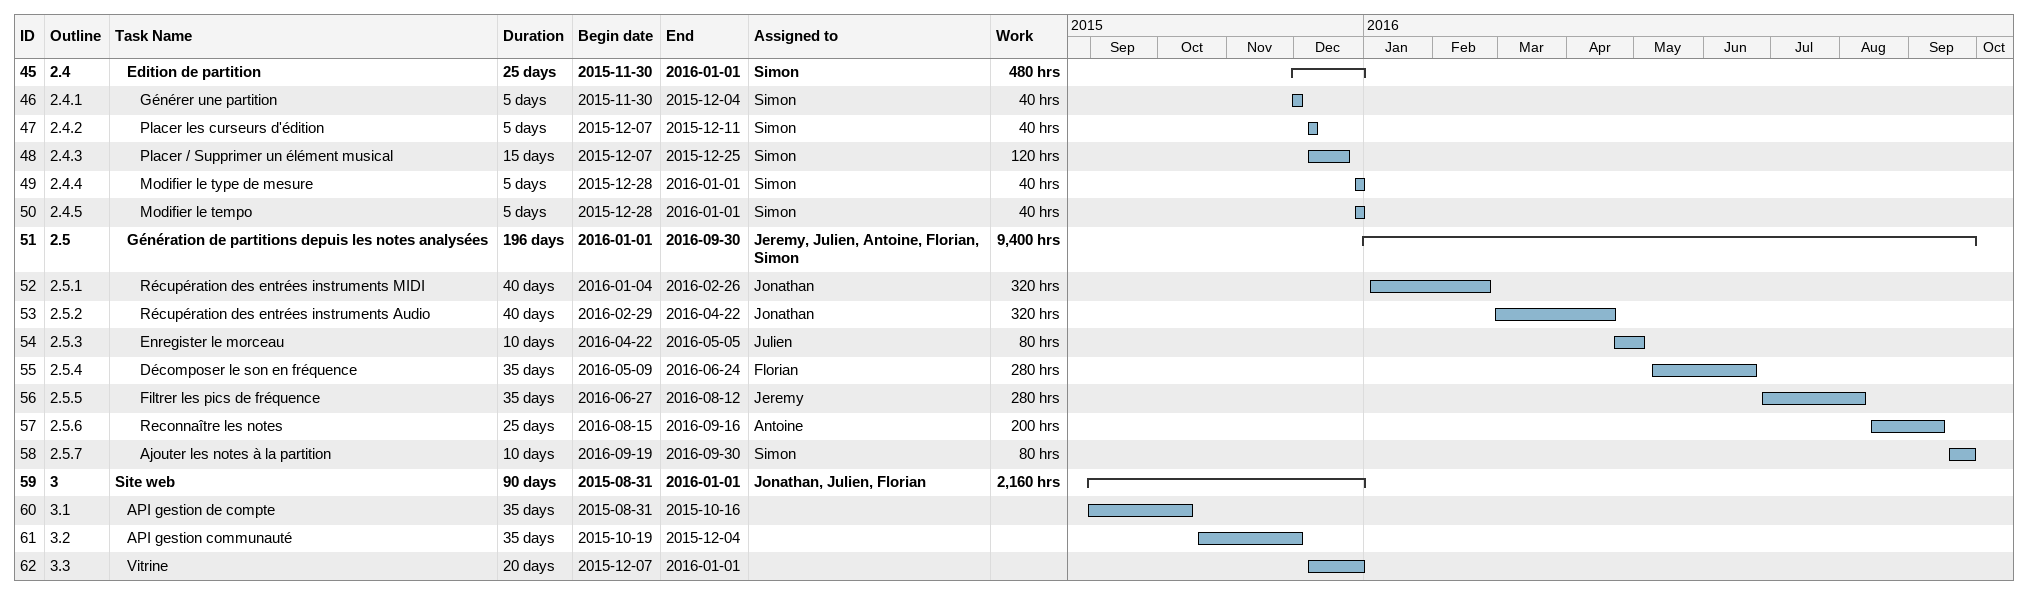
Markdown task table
| ID | WBS | Task | Duration | Start | Finish | Resources | Work (h) |
|---|---|---|---|---|---|---|---|
| 45 | 2.4 | **Edition de partition** | 25d | 2015-11-30 | 2016-01-01 | Simon | 480 |
| 46 | 2.4.1 | Générer une partition | 5d | 2015-11-30 | 2015-12-04 | Simon | 40 |
| 47 | 2.4.2 | Placer les curseurs d'édition | 5d | 2015-12-07 | 2015-12-11 | Simon | 40 |
| 48 | 2.4.3 | Placer / Supprimer un élément musical | 15d | 2015-12-07 | 2015-12-25 | Simon | 120 |
| 49 | 2.4.4 | Modifier le type de mesure | 5d | 2015-12-28 | 2016-01-01 | Simon | 40 |
| 50 | 2.4.5 | Modifier le tempo | 5d | 2015-12-28 | 2016-01-01 | Simon | 40 |
| 51 | 2.5 | **Génération de partitions depuis les notes analysées** | 196d | 2016-01-01 | 2016-09-30 | Jeremy, Julien, Antoine, Florian, Simon | 9400 |
| 52 | 2.5.1 | Récupération des entrées instruments MIDI | 40d | 2016-01-04 | 2016-02-26 | Jonathan | 320 |
| 53 | 2.5.2 | Récupération des entrées instruments Audio | 40d | 2016-02-29 | 2016-04-22 | Jonathan | 320 |
| 54 | 2.5.3 | Enregister le morceau | 10d | 2016-04-22 | 2016-05-05 | Julien | 80 |
| 55 | 2.5.4 | Décomposer le son en fréquence | 35d | 2016-05-09 | 2016-06-24 | Florian | 280 |
| 56 | 2.5.5 | Filtrer les pics de fréquence | 35d | 2016-06-27 | 2016-08-12 | Jeremy | 280 |
| 57 | 2.5.6 | Reconnaître les notes | 25d | 2016-08-15 | 2016-09-16 | Antoine | 200 |
| 58 | 2.5.7 | Ajouter les notes à la partition | 10d | 2016-09-19 | 2016-09-30 | Simon | 80 |
| 59 | 3 | **Site web** | 90d | 2015-08-31 | 2016-01-01 | Jonathan, Julien, Florian | 2160 |
| 60 | 3.1 | API gestion de compte | 35d | 2015-08-31 | 2015-10-16 |  |  |
| 61 | 3.2 | API gestion communauté | 35d | 2015-10-19 | 2015-12-04 |  |  |
| 62 | 3.3 | Vitrine | 20d | 2015-12-07 | 2016-01-01 |  |  |
